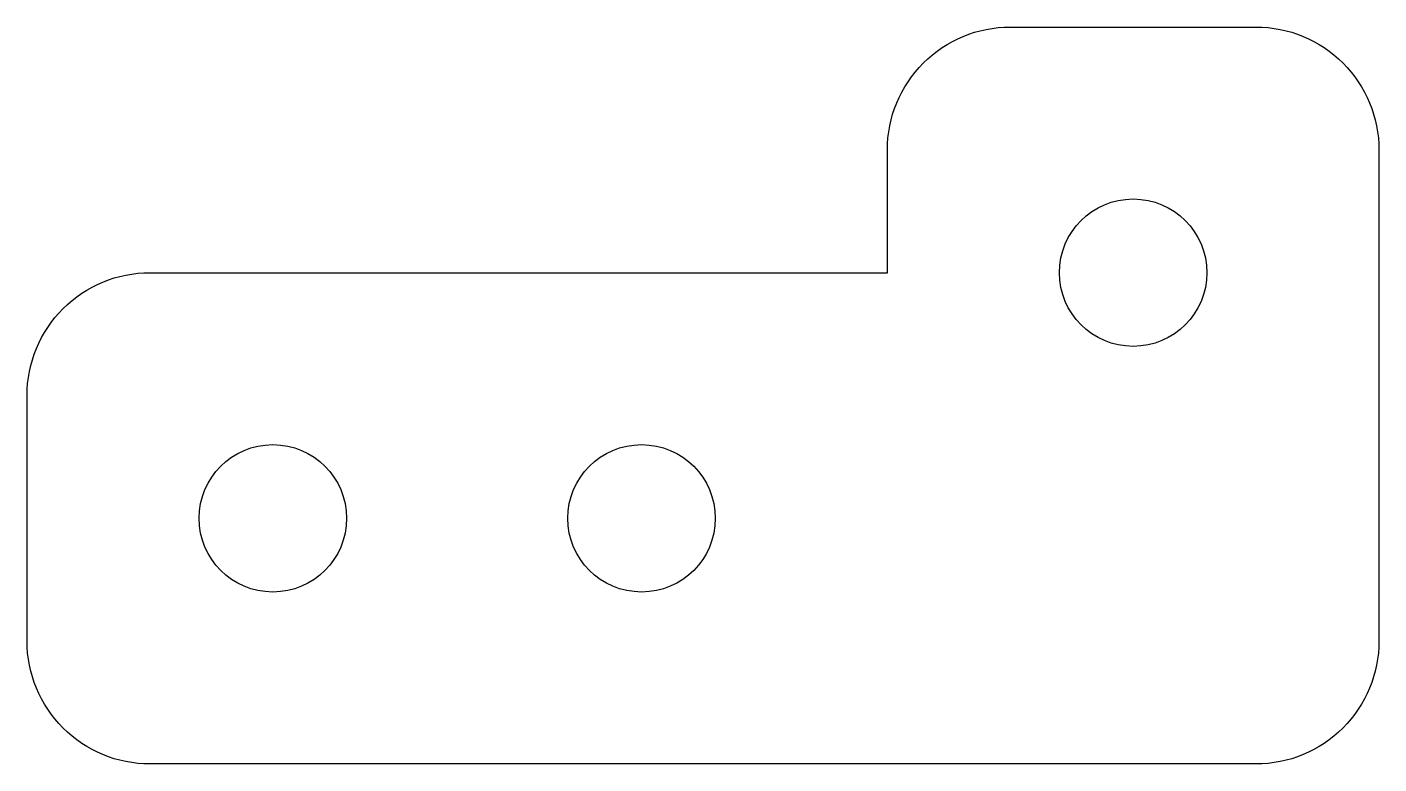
# Model space of a CAD drawing. Header units: millimetres. Extents: x 0 to 55, y 0 to 30.
import ezdxf

# ---------------------------------------------------------------- set-up
doc = ezdxf.new("R2010")
doc.units = ezdxf.units.MM
doc.layers.get('0').update_dxf_attribs({"linetype": 'CONTINUOUS'})

msp = doc.modelspace()

# ---------------------------------------------------------------- linework, layer by layer
msp.add_lwpolyline([(0, 5), (0, 15, -0.414214), (5, 20), (35, 20), (35, 25, -0.414214), (40, 30), (50, 30, -0.414214), (55, 25), (55, 5, -0.414214), (50, 0), (5, 0, -0.414214)], format="xyb", close=True)
for centre in [(45, 20), (10, 10), (25, 10)]:
    msp.add_circle(centre, 3)

doc.saveas('drawing.dxf')
